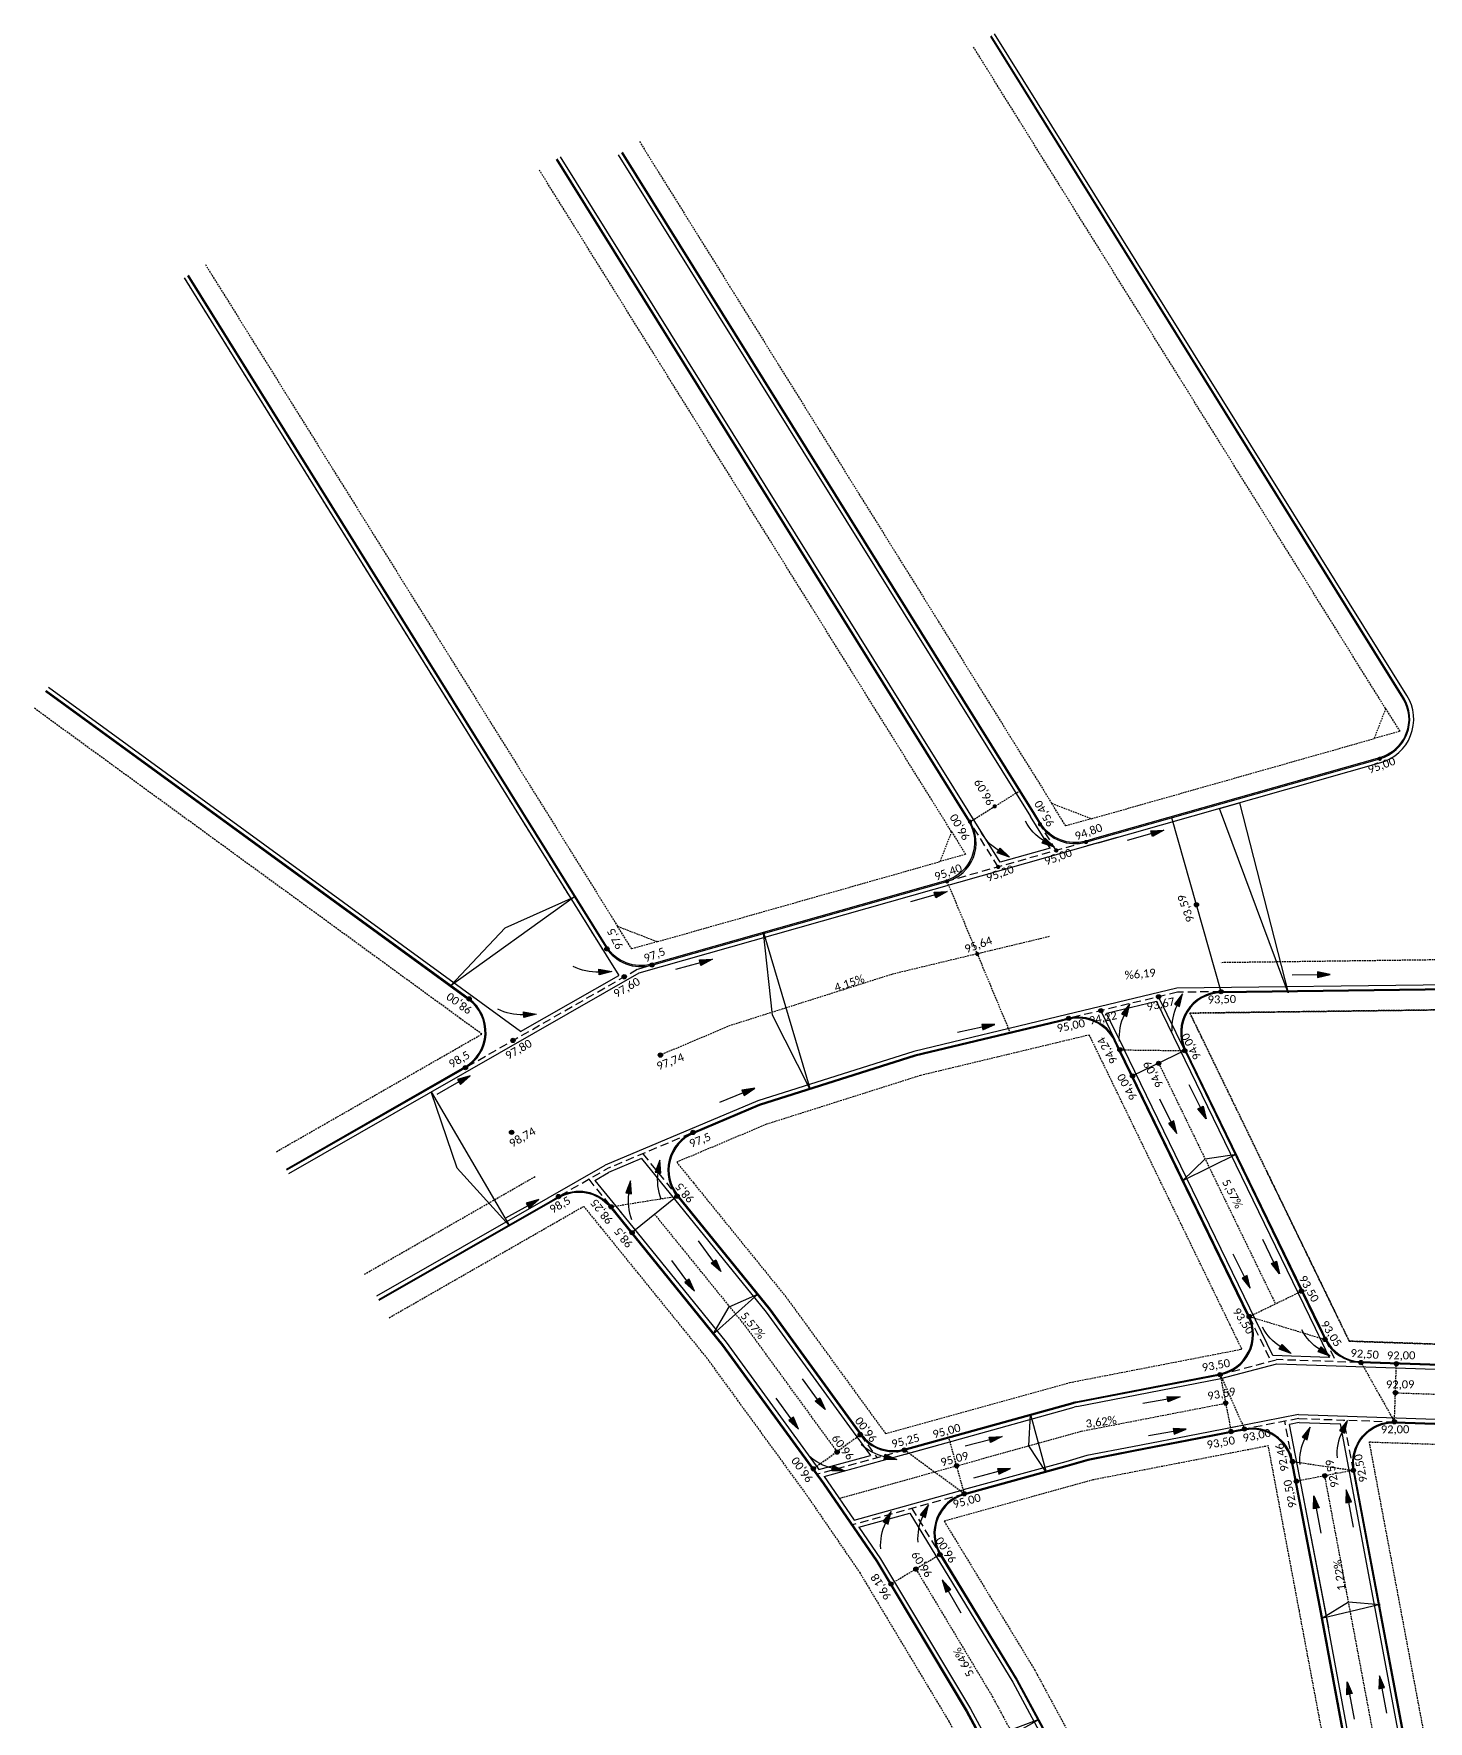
# Model space of a CAD drawing. Header units: metres. Extents: x 2615496 to 2632651, y 4927671 to 4929056.
# Drawn here: x 2623330.7 to 2623539.8, y 4928096.9 to 4928349.9 of the extents above; entities that cross this region are included whole.
import ezdxf

# ---------------------------------------------------------------- set-up
doc = ezdxf.new("R2010")
doc.units = ezdxf.units.M
doc.header["$MEASUREMENT"] = 0
doc.linetypes.add('HIDDEN', pattern=[0.375, 0.25, -0.125])
doc.linetypes.add('TRAZOS2', pattern=[0.375, 0.25, -0.125])
doc.layers.add('BocaCalle', color=50, linetype='HIDDEN', plot=False)
doc.layers.add('Eje Calle', color=182, linetype='HIDDEN', plot=False)
for name, color, linetype in [('CotaFCC', 6, 'Continuous'), ('Cuneta', 211, 'Continuous'), ('CunetaContinuacion', 211, 'Continuous'), ('Escurrimiento', 160, 'Continuous'), ('GáliboS', 2, 'Continuous'), ('Manzanas', 134, 'HIDDEN'), ('Pendiente', 10, 'HIDDEN'), ('Quiebre', 212, 'Continuous'), ('Vereda', 3, 'Continuous')]:
    doc.layers.add(name, color=color, linetype=linetype)
doc.styles.get("Standard").update_dxf_attribs({"font": 'CALIBRI.TTF'})

# ---------------------------------------------------------------- blocks, each defined once
blk = doc.blocks.new('Flecha Claudio')
at = {"layer": 'Escurrimiento'}
blk.add_hatch(color=256, dxfattribs=at).paths.add_polyline_path([(-1.99, 0.44), (-1.99, -0.46), (0, 0)])
for points in [[(0, 0), (-1.99, -0.46), (-1.99, 0.44), (0, 0)], [(-1.99, -0.01), (-5.99, -0.01)]]:
    blk.add_lwpolyline(points, dxfattribs=at)
blk = doc.blocks.new('Flecha curva')
at = {"layer": 'Escurrimiento'}
blk.add_hatch(color=256, dxfattribs=at).paths.add_polyline_path([(0, 0), (-1.74, -0.85), (-1.21, -1.52)])
blk.add_lwpolyline([(-1.74, -0.85), (-1.21, -1.52), (0, 0), (-1.74, -0.85)], dxfattribs=at)
blk.add_arc((3.16, -7.02), 7.45, 128.5129, 159.4004, dxfattribs=at)

msp = doc.modelspace()

# ---------------------------------------------------------------- hatches: boundary and pattern name
at = {"layer": 'CotaFCC'}
h = msp.add_hatch(color=256, dxfattribs=at)
edge = h.paths.add_edge_path()
edge.add_arc((2623532.56539, 4928241.18331), 0.3186, 0, 360)
h = msp.add_hatch(color=256, dxfattribs=at)
edge = h.paths.add_edge_path()
edge.add_arc((2623474.82141, 4928234.05751), 0.3186, 0, 360)
h = msp.add_hatch(color=256, dxfattribs=at)
edge = h.paths.add_edge_path()
edge.add_arc((2623471.12911, 4928231.75764), 0.3186, 0, 360)
h = msp.add_hatch(color=256, dxfattribs=at)
edge = h.paths.add_edge_path()
edge.add_arc((2623481.61848, 4928231.3684), 0.3186, 0, 360)
h = msp.add_hatch(color=256, dxfattribs=at)
edge = h.paths.add_edge_path()
edge.add_arc((2623488.5149, 4928228.7028), 0.3186, 0, 360)
h = msp.add_hatch(color=256, dxfattribs=at)
edge = h.paths.add_edge_path()
edge.add_arc((2623484.06409, 4928227.44178), 0.3186, 0, 360)
h = msp.add_hatch(color=256, dxfattribs=at)
edge = h.paths.add_edge_path()
edge.add_arc((2623475.35189, 4928224.97342), 0.3186, 0, 360)
h = msp.add_hatch(color=256, dxfattribs=at)
edge = h.paths.add_edge_path()
edge.add_arc((2623467.67749, 4928222.79909), 0.3186, 0, 360)
h = msp.add_hatch(color=256, dxfattribs=at)
edge = h.paths.add_edge_path()
edge.add_arc((2623505.08036, 4928219.30532), 0.3186, 0, 360)
h = msp.add_hatch(color=256, dxfattribs=at)
edge = h.paths.add_edge_path()
edge.add_arc((2623416.68546, 4928212.68548), 0.3186, 0, 360)
h = msp.add_hatch(color=256, dxfattribs=at)
edge = h.paths.add_edge_path()
edge.add_arc((2623472.20741, 4928211.93543), 0.3186, 0, 360)
h = msp.add_hatch(color=256, dxfattribs=at)
edge = h.paths.add_edge_path()
edge.add_arc((2623419.28193, 4928208.5034), 0.3186, 0, 360)
h = msp.add_hatch(color=256, dxfattribs=at)
edge = h.paths.add_edge_path()
edge.add_arc((2623423.42257, 4928210.26874), 0.3186, 0, 360)
h = msp.add_hatch(color=256, dxfattribs=at)
edge = h.paths.add_edge_path()
edge.add_arc((2623508.77597, 4928206.26151), 0.3186, 0, 360)
h = msp.add_hatch(color=256, dxfattribs=at)
edge = h.paths.add_edge_path()
edge.add_arc((2623396.0317, 4928205.17585), 0.3186, 0, 360)
h = msp.add_hatch(color=256, dxfattribs=at)
edge = h.paths.add_edge_path()
edge.add_arc((2623490.74073, 4928203.42188), 0.3186, 0, 360)
h = msp.add_hatch(color=256, dxfattribs=at)
edge = h.paths.add_edge_path()
edge.add_arc((2623499.40367, 4928205.4989), 0.3186, 0, 360)
h = msp.add_hatch(color=256, dxfattribs=at)
edge = h.paths.add_edge_path()
edge.add_arc((2623485.93393, 4928202.2694), 0.3186, 0, 360)
h = msp.add_hatch(color=256, dxfattribs=at)
edge = h.paths.add_edge_path()
edge.add_arc((2623402.60335, 4928198.95348), 0.3186, 0, 360)
h = msp.add_hatch(color=256, dxfattribs=at)
edge = h.paths.add_edge_path()
edge.add_arc((2623424.70138, 4928196.76471), 0.3186, 0, 360)
h = msp.add_hatch(color=256, dxfattribs=at)
edge = h.paths.add_edge_path()
edge.add_arc((2623493.59403, 4928197.54625), 0.3186, 0, 360)
h = msp.add_hatch(color=256, dxfattribs=at)
edge = h.paths.add_edge_path()
edge.add_arc((2623499.41122, 4928195.5253), 0.3186, 0, 360)
h = msp.add_hatch(color=256, dxfattribs=at)
edge = h.paths.add_edge_path()
edge.add_arc((2623503.32423, 4928197.42552), 0.3186, 0, 360)
h = msp.add_hatch(color=256, dxfattribs=at)
edge = h.paths.add_edge_path()
edge.add_arc((2623395.46712, 4928194.86737), 0.3186, 0, 360)
h = msp.add_hatch(color=256, dxfattribs=at)
edge = h.paths.add_edge_path()
edge.add_arc((2623495.4982, 4928193.62508), 0.3186, 0, 360)
h = msp.add_hatch(color=256, dxfattribs=at)
edge = h.paths.add_edge_path()
edge.add_arc((2623402.38965, 4928185.17605), 0.3186, 0, 360)
h = msp.add_hatch(color=256, dxfattribs=at)
edge = h.paths.add_edge_path()
edge.add_arc((2623429.59634, 4928185.16267), 0.3186, 0, 360)
h = msp.add_hatch(color=256, dxfattribs=at)
edge = h.paths.add_edge_path()
edge.add_arc((2623409.41701, 4928175.54476), 0.3186, 0, 360)
h = msp.add_hatch(color=256, dxfattribs=at)
edge = h.paths.add_edge_path()
edge.add_arc((2623427.20867, 4928175.61418), 0.3186, 0, 360)
h = msp.add_hatch(color=256, dxfattribs=at)
edge = h.paths.add_edge_path()
edge.add_arc((2623417.30352, 4928174.01499), 0.3186, 0, 360)
h = msp.add_hatch(color=256, dxfattribs=at)
edge = h.paths.add_edge_path()
edge.add_arc((2623420.45205, 4928170.13348), 0.3186, 0, 360)
h = msp.add_hatch(color=256, dxfattribs=at)
edge = h.paths.add_edge_path()
edge.add_arc((2623520.81097, 4928161.35971), 0.3186, 0, 360)
h = msp.add_hatch(color=256, dxfattribs=at)
edge = h.paths.add_edge_path()
edge.add_arc((2623512.98495, 4928157.55927), 0.3186, 0, 360)
h = msp.add_hatch(color=256, dxfattribs=at)
edge = h.paths.add_edge_path()
edge.add_arc((2623524.35802, 4928154.11186), 0.3186, 0, 360)
h = msp.add_hatch(color=256, dxfattribs=at)
edge = h.paths.add_edge_path()
edge.add_arc((2623529.745, 4928150.64878), 0.3186, 0, 360)
h = msp.add_hatch(color=256, dxfattribs=at)
edge = h.paths.add_edge_path()
edge.add_arc((2623535.05989, 4928150.46903), 0.3186, 0, 360)
h = msp.add_hatch(color=256, dxfattribs=at)
edge = h.paths.add_edge_path()
edge.add_arc((2623508.62438, 4928148.83533), 0.3186, 0, 360)
h = msp.add_hatch(color=256, dxfattribs=at)
edge = h.paths.add_edge_path()
edge.add_arc((2623534.91204, 4928146.12121), 0.3186, 0, 360)
h = msp.add_hatch(color=256, dxfattribs=at)
edge = h.paths.add_edge_path()
edge.add_arc((2623509.45279, 4928144.56641), 0.3186, 0, 360)
h = msp.add_hatch(color=256, dxfattribs=at)
edge = h.paths.add_edge_path()
edge.add_arc((2623454.65885, 4928139.85763), 0.3186, 0, 360)
h = msp.add_hatch(color=256, dxfattribs=at)
edge = h.paths.add_edge_path()
edge.add_arc((2623454.68308, 4928139.82775), 0.3186, 0, 360)
h = msp.add_hatch(color=256, dxfattribs=at)
edge = h.paths.add_edge_path()
edge.add_arc((2623510.27676, 4928140.30082), 0.3186, 0, 360)
h = msp.add_hatch(color=256, dxfattribs=at)
edge = h.paths.add_edge_path()
edge.add_arc((2623512.2808, 4928140.68446), 0.3186, 0, 360)
h = msp.add_hatch(color=256, dxfattribs=at)
edge = h.paths.add_edge_path()
edge.add_arc((2623534.76423, 4928141.77436), 0.3186, 0, 360)
h = msp.add_hatch(color=256, dxfattribs=at)
edge = h.paths.add_edge_path()
edge.add_arc((2623461.29885, 4928137.52318), 0.3186, 0, 360)
h = msp.add_hatch(color=256, dxfattribs=at)
edge = h.paths.add_edge_path()
edge.add_arc((2623447.62706, 4928134.73475), 0.3186, 0, 360)
h = msp.add_hatch(color=256, dxfattribs=at)
edge = h.paths.add_edge_path()
edge.add_arc((2623451.19508, 4928137.22463), 0.3186, 0, 360)
h = msp.add_hatch(color=256, dxfattribs=at)
edge = h.paths.add_edge_path()
edge.add_arc((2623469.11947, 4928135.17213), 0.3186, 0, 360)
h = msp.add_hatch(color=256, dxfattribs=at)
edge = h.paths.add_edge_path()
edge.add_arc((2623519.49477, 4928135.81252), 0.3186, 0, 360)
h = msp.add_hatch(color=256, dxfattribs=at)
edge = h.paths.add_edge_path()
edge.add_arc((2623520.06533, 4928132.85038), 0.3186, 0, 360)
h = msp.add_hatch(color=256, dxfattribs=at)
edge = h.paths.add_edge_path()
edge.add_arc((2623524.32656, 4928133.68546), 0.3186, 0, 360)
h = msp.add_hatch(color=256, dxfattribs=at)
edge = h.paths.add_edge_path()
edge.add_arc((2623528.60179, 4928134.48854), 0.3186, 0, 360)
h = msp.add_hatch(color=256, dxfattribs=at)
edge = h.paths.add_edge_path()
edge.add_arc((2623470.25567, 4928130.98059), 0.3186, 0, 360)
h = msp.add_hatch(color=256, dxfattribs=at)
edge = h.paths.add_edge_path()
edge.add_arc((2623463.00988, 4928119.6893), 0.3186, 0, 360)
h = msp.add_hatch(color=256, dxfattribs=at)
edge = h.paths.add_edge_path()
edge.add_arc((2623466.61233, 4928121.84806), 0.3186, 0, 360)
h = msp.add_hatch(color=256, dxfattribs=at)
edge = h.paths.add_edge_path()
edge.add_arc((2623459.27855, 4928117.45331), 0.3186, 0, 360)

# ---------------------------------------------------------------- linework, layer by layer
at = {"layer": 'BocaCalle'}
for p, q in [((2623471.13476, 4928231.7441), (2623478.51936, 4928236.34385)), ((2623467.67749, 4928222.79909), (2623477.19426, 4928199.97594, 95.5)), ((2623493.59403, 4928197.54625), (2623503.32423, 4928197.42552)), ((2623417.13266, 4928173.98752), (2623427.21367, 4928175.60802)), ((2623513.01232, 4928157.55927), (2623520.83835, 4928161.35971)), ((2623513.01232, 4928157.55927), (2623524.35802, 4928154.11186)), ((2623529.6863, 4928150.80184), (2623534.7642, 4928141.77338)), ((2623534.7642, 4928141.77338), (2623535.05989, 4928150.46903)), ((2623508.62438, 4928148.83533), (2623510.28274, 4928140.28959)), ((2623508.65173, 4928148.83538), (2623512.2858, 4928140.67829)), ((2623454.68807, 4928139.82158), (2623447.65628, 4928134.6987)), ((2623470.28304, 4928130.98059), (2623467.95592, 4928139.36363)), ((2623470.26067, 4928130.97443), (2623461.30385, 4928137.51702)), ((2623519.49477, 4928135.81252), (2623528.60168, 4928134.48912)), ((2623528.60168, 4928134.48912), (2623520.06533, 4928132.85038)), ((2623466.61733, 4928121.8419), (2623459.28355, 4928117.44715))]:
    msp.add_line(p, q, dxfattribs=at)
at = {"layer": 'CotaFCC'}
for centre in [(2623505.08036, 4928219.30532), (2623416.68546, 4928212.68548, 98), (2623419.28193, 4928208.5034), (2623419.28199, 4928208.50344), (2623423.42257, 4928210.26874), (2623508.77597, 4928206.26151), (2623396.0317, 4928205.17585), (2623490.74073, 4928203.42188), (2623499.40367, 4928205.4989), (2623485.93393, 4928202.2694), (2623402.60335, 4928198.95348), (2623402.60341, 4928198.95351), (2623424.70138, 4928196.76471), (2623493.59403, 4928197.54625), (2623499.41122, 4928195.5253), (2623503.32423, 4928197.42552), (2623395.46712, 4928194.86737), (2623495.4982, 4928193.62508), (2623402.38965, 4928185.17605), (2623429.59634, 4928185.16267), (2623409.41701, 4928175.54476), (2623427.20867, 4928175.61418), (2623417.30352, 4928174.01499), (2623420.45205, 4928170.13348), (2623520.81097, 4928161.35971), (2623512.98495, 4928157.55927), (2623524.35802, 4928154.11186), (2623529.745, 4928150.64878), (2623535.05989, 4928150.46903), (2623508.62438, 4928148.83533), (2623534.91204, 4928146.12121), (2623509.45279, 4928144.56641), (2623454.65885, 4928139.85763), (2623454.68308, 4928139.82775), (2623510.27676, 4928140.30082), (2623512.2808, 4928140.68446), (2623534.76423, 4928141.77436), (2623461.29885, 4928137.52318), (2623447.62706, 4928134.73475), (2623451.19508, 4928137.22463), (2623469.11947, 4928135.17213), (2623519.49477, 4928135.81252), (2623520.06533, 4928132.85038), (2623524.32656, 4928133.68546), (2623528.60179, 4928134.48854), (2623470.25567, 4928130.98059), (2623463.00988, 4928119.6893), (2623466.61233, 4928121.84806), (2623459.27855, 4928117.45331)]:
    msp.add_circle(centre, 0.3186, dxfattribs=at)
at = {"layer": 'Cuneta'}
for p, q in [((2623536.62361, 4928250.68231), (2623474.81872, 4928349.90613)), ((2623475.62274, 4928225.67377), (2623409.72755, 4928331.46431)), ((2623418.38255, 4928331.75482), (2623480.18744, 4928232.531)), ((2623353.29138, 4928313.313), (2623418.44382, 4928208.71491)), ((2623403.7467, 4928200.29954), (2623332.94673, 4928251.86065)), ((2623490.35603, 4928228.60082), (2623532.72912, 4928240.60608)), ((2623483.13326, 4928227.80168), (2623480.18744, 4928232.531)), ((2623421.53556, 4928209.10241), (2623493.25198, 4928229.42131)), ((2623483.13326, 4928227.80168), (2623475.62274, 4928225.67377)), ((2623490.35603, 4928228.60082), (2623488.67863, 4928228.12557)), ((2623368.99423, 4928179.01795), (2623421.53556, 4928209.10241)), ((2623403.7467, 4928200.29954), (2623418.44382, 4928208.71491)), ((2623421.30027, 4928209.65908), (2623423.42257, 4928210.26874)), ((2623502.15225, 4928206.77491), (2623484.24905, 4928202.48244)), ((2623543.16579, 4928207.31147), (2623502.15225, 4928206.77491)), ((2623493.59403, 4928197.54625), (2623490.74073, 4928203.42188)), ((2623499.0746, 4928204.803), (2623491.60655, 4928203.01246)), ((2623499.0746, 4928204.803), (2623522.86073, 4928155.8216)), ((2623503.32423, 4928197.42552), (2623499.40367, 4928205.4989)), ((2623484.24905, 4928202.48244), (2623462.71029, 4928197.31831)), ((2623494.26507, 4928197.53792), (2623491.60655, 4928203.01246)), ((2623462.71029, 4928197.31831), (2623439.29382, 4928189.89908)), ((2623516.52019, 4928151.70925), (2623494.13375, 4928197.80835)), ((2623439.29382, 4928189.89908), (2623416.40542, 4928180.23762)), ((2623429.36801, 4928185.70928), (2623429.3607, 4928185.70619)), ((2623421.8724, 4928181.24277), (2623416.93882, 4928179.16025)), ((2623421.8724, 4928181.24277), (2623440.55955, 4928158.19579)), ((2623407.86126, 4928175.34535), (2623416.40542, 4928180.23762)), ((2623414.86546, 4928177.97307), (2623416.93882, 4928179.16025)), ((2623414.86546, 4928177.97307), (2623418.89309, 4928173.0078)), ((2623382.17155, 4928160.63578), (2623407.86126, 4928175.34535)), ((2623418.62806, 4928173.33453), (2623434.56248, 4928153.69055)), ((2623426.74262, 4928175.23629), (2623426.74762, 4928175.23013)), ((2623440.55955, 4928158.19579), (2623453.07188, 4928141.02105)), ((2623513.55205, 4928157.82137), (2623513.51012, 4928157.90771)), ((2623522.86073, 4928155.8216), (2623524.99775, 4928151.42097)), ((2623434.56248, 4928153.69055), (2623448.4752, 4928134.59359)), ((2623508.73966, 4928148.24125), (2623517.11772, 4928150.47879)), ((2623524.99775, 4928151.42097), (2623516.52019, 4928151.70925)), ((2623517.11772, 4928150.47879), (2623560.83696, 4928148.99215)), ((2623487.14357, 4928144.05036), (2623508.73966, 4928148.24125)), ((2623461.46434, 4928136.93888), (2623486.73942, 4928143.95521)), ((2623520.39446, 4928142.86303), (2623510.16844, 4928140.8786)), ((2623520.39446, 4928142.86303), (2623560.22745, 4928141.50854)), ((2623453.07188, 4928141.02105), (2623456.19354, 4928136.73619)), ((2623511.21334, 4928141.08137), (2623505.32322, 4928139.93835)), ((2623520.48957, 4928141.65911), (2623519.02648, 4928141.37518)), ((2623524.94291, 4928110.88717), (2623519.02648, 4928141.37518)), ((2623520.48957, 4928141.65911), (2623526.68389, 4928141.44847)), ((2623536.6542, 4928088.37171), (2623526.68389, 4928141.44847)), ((2623495.50593, 4928138.03323), (2623488.64107, 4928136.70105)), ((2623505.32322, 4928139.93835), (2623495.50593, 4928138.03323)), ((2623485.48129, 4928135.78932), (2623470.10075, 4928131.55272)), ((2623488.64107, 4928136.70105), (2623485.48129, 4928135.78932)), ((2623524.27135, 4928114.11647), (2623520.27501, 4928134.94138)), ((2623470.10075, 4928131.55272), (2623470.06555, 4928131.54295)), ((2623462.11064, 4928128.09366), (2623477.55524, 4928102.7131)), ((2623529.27019, 4928087.00999), (2623524.27135, 4928114.11647)), ((2623477.55524, 4928102.7131), (2623488.22752, 4928082.96994))]:
    msp.add_line(p, q, dxfattribs=at)
for points in [[(2623449.23902, 4928133.54515), (2623449.69716, 4928132.9163), (2623453.74545, 4928127.01688)], [(2623454.4633, 4928125.97077), (2623457.71382, 4928121.2339), (2623471.20183, 4928098.72568), (2623483.14923, 4928076.59238), (2623501.17823, 4928036.42215), (2623509.59276, 4928013.90276), (2623518.23766, 4927985.91233), (2623522.27358, 4927969.46343), (2623524.65201, 4927959.76984), (2623514.8905, 4927961.852), (2623478.30603, 4927969.65556)]]:
    msp.add_lwpolyline(points, dxfattribs=at)
for centre, radius, start, end in [((2623530.90035, 4928247.10364), 6.75, 285.8186376, 31.9181003), ((2623488.14371, 4928138.89651), 5.25, 100.9821792, 105.5145778)]:
    msp.add_arc(centre, radius, start, end, dxfattribs=at)
at = {"layer": 'CunetaContinuacion'}
for p, q in [((2623449.23902, 4928133.54515), (2623468.11641, 4928138.78549)), ((2623448.4752, 4928134.59359), (2623456.19354, 4928136.73619)), ((2623453.74545, 4928127.01688), (2623470.12141, 4928131.56282)), ((2623469.94952, 4928130.89241), (2623470.29922, 4928130.98949)), ((2623454.4633, 4928125.97077), (2623462.11064, 4928128.09366))]:
    msp.add_line(p, q, dxfattribs=at)
at = {"layer": 'Eje Calle'}
for p, q in [((2623482.99621, 4928214.52215), (2623459.49502, 4928208.8875)), ((2623459.49502, 4928208.8875), (2623435.13937, 4928201.17071)), ((2623435.13937, 4928201.17071), (2623424.70138, 4928196.76471)), ((2623499.41122, 4928195.5253), (2623516.92534, 4928159.45949)), ((2623380.30819, 4928163.89006), (2623405.9979, 4928178.59964)), ((2623451.50467, 4928130.28229), (2623469.11947, 4928135.17213)), ((2623531.91724, 4928093.27661), (2623524.32965, 4928133.66901))]:
    msp.add_line(p, q, dxfattribs=at)
for points in [[(2623553.58106, 4928210.51583), (2623543.24038, 4928211.06276), (2623508.71906, 4928210.61114)], [(2623423.83036, 4928172.87383), (2623437.53612, 4928155.97734), (2623451.17218, 4928137.26014)], [(2623534.91205, 4928146.12154), (2623560.53221, 4928145.25035), (2623583.62377, 4928142.26566), (2623606.33541, 4928137.11274), (2623631.74332, 4928128.79808), (2623685.7896, 4928109.86432)], [(2623469.11947, 4928135.17213), (2623487.79968, 4928140.35773), (2623509.48042, 4928144.56504)], [(2623463.01488, 4928119.68314), (2623474.46177, 4928100.58104), (2623484.92901, 4928081.18983)]]:
    msp.add_lwpolyline(points, dxfattribs=at)
at = {"layer": 'Escurrimiento', "linetype": 'TRAZOS2', "ltscale": 5}
for p, q in [((2623475.35207, 4928224.97347), (2623471.13476, 4928231.7441)), ((2623484.06427, 4928227.44184), (2623481.61848, 4928231.3684)), ((2623488.51465, 4928228.70273), (2623467.67766, 4928222.79913)), ((2623395.74361, 4928195.02568), (2623421.30027, 4928209.65908)), ((2623502.22704, 4928206.17584), (2623485.93393, 4928202.2694)), ((2623508.77597, 4928206.26151), (2623502.22704, 4928206.17584)), ((2623429.30587, 4928185.03179), (2623416.67212, 4928179.69894)), ((2623422.05447, 4928181.97089), (2623427.20867, 4928175.61418)), ((2623409.69349, 4928175.70307), (2623416.67212, 4928179.69894)), ((2623413.95494, 4928178.14312), (2623418.42712, 4928172.62982)), ((2623512.98495, 4928157.55927), (2623516.2361, 4928150.86436)), ((2623524.35684, 4928154.12458), (2623525.97747, 4928150.78731)), ((2623508.58485, 4928148.82093), (2623517.08038, 4928151.08985)), ((2623529.34115, 4928150.67293), (2623517.08038, 4928151.08985)), ((2623520.44202, 4928142.26107), (2623512.28585, 4928140.6783)), ((2623519.49474, 4928135.81264), (2623518.32317, 4928141.84989)), ((2623520.44202, 4928142.26107), (2623534.76423, 4928141.77436)), ((2623528.60179, 4928134.48854), (2623527.18479, 4928142.03193)), ((2623454.68807, 4928139.82158), (2623457.19291, 4928136.38338)), ((2623461.29885, 4928137.52318), (2623448.23964, 4928133.89797)), ((2623470.28922, 4928130.95945), (2623453.50885, 4928126.30124)), ((2623462.40154, 4928128.76984), (2623466.61733, 4928121.8419)), ((2623528.78895, 4928086.31112), (2623523.6813, 4928114.00765))]:
    msp.add_line(p, q, dxfattribs=at)
at = {"layer": 'GáliboS'}
for points in [[(2623511.54258, 4928234.60345), (2623518.8332, 4928206.10659), (2623508.51406, 4928233.7454), (2623511.54258, 4928234.60345)], [(2623411.80802, 4928220.50311), (2623393.17281, 4928207.07232), (2623401.40625, 4928215.82368), (2623411.80802, 4928220.50311)], [(2623440.17404, 4928215.16263), (2623447.17705, 4928191.61004), (2623441.53264, 4928202.74918), (2623440.17404, 4928215.16263)], [(2623390.31024, 4928191.22321), (2623402.09162, 4928171.17749), (2623394.25206, 4928179.80254), (2623390.31024, 4928191.22321)], [(2623511.06374, 4928181.90829), (2623503.00929, 4928177.89259), (2623506.38535, 4928181.2065), (2623511.06374, 4928181.90829)], [(2623439.32034, 4928160.90428), (2623432.61309, 4928154.90321), (2623434.99362, 4928158.99135), (2623439.32034, 4928160.90428)], [(2623480.18133, 4928142.88669), (2623482.56446, 4928134.20794), (2623479.96561, 4928138.16088), (2623480.18133, 4928142.88669)], [(2623532.59991, 4928114.3769), (2623523.84664, 4928112.28402), (2623527.88391, 4928114.74984), (2623532.59991, 4928114.3769)], [(2623473.60888, 4928092.68755), (2623481.42318, 4928097.1526), (2623472.88485, 4928093.95469), (2623473.60888, 4928092.68755)]]:
    msp.add_lwpolyline(points, dxfattribs=at)
at = {"layer": 'Manzanas'}
for p, q in [((2623533.44059, 4928248.69966), (2623471.6357, 4928347.92348)), ((2623421.56557, 4928333.73747), (2623483.37046, 4928234.51365)), ((2623468.34942, 4928230.25784), (2623406.54453, 4928329.48166)), ((2623356.4744, 4928315.29565), (2623418.27929, 4928216.07183)), ((2623353.29138, 4928313.313), (2623416.01803, 4928212.60936)), ((2623394.68826, 4928202.25743), (2623330.73912, 4928248.82932)), ((2623533.44059, 4928248.69966), (2623531.7069, 4928244.21407)), ((2623533.44059, 4928248.69966), (2623535.55542, 4928245.30444)), ((2623489.3338, 4928232.2088), (2623531.7069, 4928244.21407)), ((2623535.55542, 4928245.30444), (2623531.7069, 4928244.21407)), ((2623483.37046, 4928234.51365), (2623489.3338, 4928232.2088)), ((2623485.48529, 4928231.11843), (2623483.37046, 4928234.51365)), ((2623489.3338, 4928232.2088), (2623485.48529, 4928231.11843)), ((2623468.34942, 4928230.25784), (2623466.61573, 4928225.77225)), ((2623468.34942, 4928230.25784), (2623470.46425, 4928226.86263)), ((2623470.46425, 4928226.86263), (2623466.61573, 4928225.77225)), ((2623424.24263, 4928213.76699), (2623466.61573, 4928225.77225)), ((2623418.27929, 4928216.07183), (2623424.24263, 4928213.76699)), ((2623420.39412, 4928212.67661), (2623418.27929, 4928216.07183)), ((2623424.24263, 4928213.76699), (2623420.39412, 4928212.67661)), ((2623397.92168, 4928199.90264), (2623394.68826, 4928202.25743)), ((2623394.45044, 4928197.91506), (2623397.92168, 4928199.90264)), ((2623367.13087, 4928182.27224), (2623394.45044, 4928197.91506))]:
    msp.add_line(p, q, dxfattribs=at)
for points in [[(2623584.93714, 4928149.65829), (2623561.14172, 4928152.73396), (2623527.98135, 4928153.86155), (2623515.62998, 4928179.296), (2623505.842, 4928199.45183), (2623504.09467, 4928203.05), (2623543.09121, 4928203.56017), (2623570.0349, 4928202.13509), (2623593.81193, 4928198.86318), (2623617.34722, 4928193.70138), (2623640.86664, 4928186.52828), (2623694.75515, 4928167.64979), (2623698.53021, 4928166.32729), (2623698.02271, 4928162.35962), (2623692.55183, 4928119.58772), (2623692.04433, 4928115.62004), (2623688.26928, 4928116.94254), (2623634.14973, 4928135.90197), (2623608.33579, 4928144.3495)], [(2623640.86664, 4928186.52828), (2623617.34722, 4928193.70138), (2623593.81193, 4928198.86318), (2623570.0349, 4928202.13509), (2623543.09121, 4928203.56017), (2623508.09433, 4928203.10233), (2623504.09467, 4928203.05), (2623505.842, 4928199.45183), (2623526.23402, 4928157.45972), (2623527.98135, 4928153.86155), (2623561.14172, 4928152.73396), (2623584.93714, 4928149.65829), (2623608.33579, 4928144.3495), (2623634.14973, 4928135.90197), (2623688.26928, 4928116.94254), (2623692.04433, 4928115.62004), (2623698.02271, 4928162.35962), (2623698.53021, 4928166.32729), (2623694.75515, 4928167.64979)]]:
    msp.add_lwpolyline(points, close=True, dxfattribs=at)
for points in [[(2623458.45817, 4928139.99618), (2623486.07954, 4928147.66384), (2623511.88416, 4928152.67142), (2623510.13683, 4928156.26959), (2623490.76046, 4928196.17023), (2623489.01314, 4928199.7684), (2623485.12338, 4928198.83579), (2623463.71506, 4928193.70293), (2623440.59209, 4928186.37669), (2623430.82633, 4928182.25446), (2623427.14118, 4928180.69891), (2623429.66043, 4928177.59192), (2623443.53341, 4928160.48228), (2623456.10283, 4928143.22919), (2623458.45817, 4928139.99618)], [(2623384.03491, 4928157.38149), (2623409.72462, 4928172.09106), (2623413.19586, 4928174.07865), (2623415.71572, 4928170.97216), (2623431.58883, 4928151.40375), (2623446.63507, 4928130.75091), (2623454.5565, 4928119.2073), (2623467.94189, 4928096.87031), (2623479.78416, 4928074.93178), (2623497.70765, 4928034.99664), (2623506.04187, 4928012.69215), (2623514.62203, 4927984.91135), (2623518.63161, 4927968.56983), (2623519.58478, 4927964.68506), (2623515.67279, 4927965.5195), (2623479.32283, 4927973.27303)], [(2623467.24596, 4928126.86843), (2623480.80855, 4928104.58063), (2623490.66181, 4928086.35261), (2623492.56392, 4928082.8338), (2623525.11992, 4928088.83761), (2623520.50444, 4928113.40801), (2623515.85447, 4928138.16206), (2623489.51983, 4928133.05162), (2623467.24596, 4928126.86843)], [(2623531.00638, 4928138.75002), (2623559.9227, 4928137.76674), (2623582.3104, 4928134.87303), (2623604.33503, 4928129.87598), (2623629.33691, 4928121.69419), (2623684.25452, 4928102.45518), (2623688.02957, 4928101.13269), (2623686.4024, 4928097.47861), (2623667.62152, 4928055.30301), (2623663.84639, 4928056.62526), (2623599.32407, 4928079.2243), (2623539.62962, 4928092.84434), (2623531.00638, 4928138.75002)]]:
    msp.add_lwpolyline(points, dxfattribs=at)
at = {"layer": 'Quiebre'}
for p, q in [((2623508.77597, 4928206.26151), (2623501.38475, 4928232.34912)), ((2623503.32423, 4928197.42552), (2623495.4982, 4928193.62508)), ((2623427.20867, 4928175.61418), (2623420.45205, 4928170.13348))]:
    msp.add_line(p, q, dxfattribs=at)
at = {"layer": 'Vereda'}
for points in [[(2623474.18212, 4928349.5096), (2623535.98701, 4928250.28578), (2623535.99317, 4928250.27588, -0.499123595), (2623532.53591, 4928241.33086), (2623532.52468, 4928241.32768), (2623490.15158, 4928229.32241), (2623488.47419, 4928228.84717, -0.334112815), (2623481.7458, 4928231.44771), (2623480.82405, 4928232.92753), (2623419.01916, 4928332.15135)], [(2623353.80067, 4928313.63023), (2623416.52731, 4928212.92659, 0.334112815), (2623423.42391, 4928210.26104), (2623467.4744, 4928222.74155), (2623467.67749, 4928222.79909, 0.499123601), (2623471.13476, 4928231.7441), (2623471.02316, 4928231.92327), (2623409.21827, 4928331.14709)], [(2623409.09095, 4928331.06778), (2623470.89583, 4928231.84396), (2623470.902, 4928231.83406, -0.499123601), (2623467.44473, 4928222.88905), (2623467.43351, 4928222.88586), (2623423.38302, 4928210.40535, -0.334112815), (2623416.65463, 4928213.00589), (2623353.92799, 4928313.70953)], [(2623418.89184, 4928332.07204), (2623480.69673, 4928232.84822), (2623481.61848, 4928231.3684, 0.334112815), (2623488.51508, 4928228.70285), (2623490.19247, 4928229.17809), (2623532.56557, 4928241.18336)], [(2623368.62156, 4928179.66881), (2623395.39254, 4928194.99751, 0.543760175), (2623395.94345, 4928205.05456), (2623332.50521, 4928251.25438)], [(2623368.69609, 4928179.53864), (2623395.46712, 4928194.86737, 0.543757131), (2623396.03179, 4928205.17579), (2623332.59352, 4928251.37563)], [(2623532.57679, 4928241.18654, 0.499123595), (2623536.12049, 4928250.35518)], [(2623461.26373, 4928137.66156), (2623486.53881, 4928144.67788, -0.019778898), (2623487.00069, 4928144.78663), (2623508.62316, 4928148.98263, 0.492710195), (2623512.87739, 4928157.49374), (2623512.83546, 4928157.58009), (2623493.45909, 4928197.48072), (2623492.76507, 4928198.90988, 0.35206141), (2623485.9689, 4928202.12353), (2623484.42392, 4928201.75311), (2623462.91124, 4928196.59523), (2623439.55347, 4928189.1946), (2623429.65967, 4928185.01831), (2623429.65236, 4928185.01523, 0.49940439), (2623427.32518, 4928175.70865), (2623427.33018, 4928175.70249), (2623441.15432, 4928158.65309), (2623453.67807, 4928141.46268), (2623454.80931, 4928139.90991, 0.312614833), (2623461.26373, 4928137.66156)], [(2623382.46969, 4928160.11509), (2623408.15939, 4928174.82467), (2623409.41701, 4928175.54476, -0.367667169), (2623417.24915, 4928174.08202), (2623418.16208, 4928172.95655), (2623434.08669, 4928153.32466), (2623449.20723, 4928132.56984), (2623457.20865, 4928120.90965), (2623470.68024, 4928098.42882), (2623482.61082, 4928076.32669), (2623500.62294, 4928036.19407), (2623509.02461, 4928013.70906), (2623517.65916, 4927985.75218), (2623521.69087, 4927969.32045), (2623522.32098, 4927966.75234, -0.553321018), (2623517.60177, 4927961.88718), (2623515.01567, 4927962.4388), (2623478.46872, 4927970.23435)], [(2623382.54422, 4928159.98492), (2623408.23393, 4928174.69449), (2623409.49154, 4928175.41459, -0.367667169), (2623417.13266, 4928173.98752), (2623418.04559, 4928172.86205), (2623433.96775, 4928153.23319), (2623449.08474, 4928132.48322), (2623457.08236, 4928120.82858), (2623470.54984, 4928098.3546), (2623482.47621, 4928076.26026), (2623500.48411, 4928036.13705), (2623508.88258, 4928013.66064), (2623517.51453, 4927985.71214), (2623521.54519, 4927969.28471), (2623522.11829, 4927966.94895, -0.553321018), (2623517.39908, 4927962.08378), (2623515.04696, 4927962.5855), (2623478.50939, 4927970.37905)], [(2623527.67361, 4928092.35914), (2623523.6817, 4928114.00552), (2623519.68588, 4928134.82769), (2623519.49477, 4928135.81252, 0.414213562), (2623512.2858, 4928140.67829), (2623511.32764, 4928140.49236), (2623505.43752, 4928139.34933), (2623495.62023, 4928137.44422), (2623488.78167, 4928136.11714), (2623485.64414, 4928135.21183), (2623470.26067, 4928130.97443), (2623470.22604, 4928130.96481, 0.497529488), (2623466.61733, 4928121.8419), (2623478.07577, 4928103.01191), (2623488.75534, 4928083.25525, 0.325185541), (2623495.28085, 4928080.13173), (2623504.31757, 4928081.79824), (2623514.15175, 4928083.6118), (2623521.75752, 4928085.01442), (2623522.74094, 4928085.19578, 0.414213563), (2623527.67361, 4928092.35914)], [(2623466.74547, 4928121.91988), (2623478.2059, 4928103.08661), (2623488.8873, 4928083.32658, 0.325185541), (2623495.25364, 4928080.27924), (2623504.29037, 4928081.94575), (2623514.12454, 4928083.75932), (2623521.73032, 4928085.16193), (2623522.71373, 4928085.34329, 0.414213563), (2623527.5261, 4928092.33194), (2623523.53428, 4928113.97778), (2623519.5386, 4928134.79927), (2623519.34751, 4928135.78394, 0.414213562), (2623512.31437, 4928140.53104), (2623511.35621, 4928140.3451), (2623505.4661, 4928139.20208), (2623495.6488, 4928137.29696), (2623488.81682, 4928135.97116), (2623485.68485, 4928135.06745), (2623470.30065, 4928130.82985), (2623470.26616, 4928130.82028, 0.497529488), (2623466.74547, 4928121.91988)], [(2623685.948, 4928105.04068, -0.438432737), (2623689.44538, 4928096.93735), (2623689.14296, 4928096.25823), (2623671.48624, 4928056.6071, -0.390383316), (2623664.02174, 4928053.38515), (2623662.8547, 4928053.7939), (2623598.49192, 4928076.33706), (2623540.88019, 4928089.4819, -0.298628062), (2623536.31801, 4928094.22387), (2623528.7491, 4928134.51681, -0.48012016), (2623534.84987, 4928141.62106), (2623560.1665, 4928140.76018), (2623582.83575, 4928137.83008), (2623605.13518, 4928132.77068), (2623630.29948, 4928124.53575), (2623685.24639, 4928105.28647), (2623685.948, 4928105.04068)]]:
    msp.add_lwpolyline(points, format="xyb", dxfattribs=at)
msp.add_lwpolyline([(2623536.11433, 4928250.36509), (2623474.30944, 4928349.58891)], dxfattribs=at)
for points in [[(2623618.14537, 4928196.7512), (2623594.36492, 4928201.96676), (2623570.33333, 4928205.27371), (2623543.15386, 4928206.71126), (2623508.77597, 4928206.26151, 0.549484235), (2623503.32423, 4928197.42552), (2623523.40046, 4928156.0837), (2623524.35802, 4928154.11186, 0.27803196), (2623529.6812, 4928150.65193), (2623560.88572, 4928149.59084), (2623584.38553, 4928146.55339), (2623607.49563, 4928141.31006), (2623633.13904, 4928132.91833), (2623687.22781, 4928113.96969), (2623687.50542, 4928113.87243, 0.477069837), (2623695.63905, 4928118.8963), (2623701.14725, 4928161.95996), (2623701.34662, 4928163.51868, 0.354032121), (2623697.27966, 4928170.1031), (2623695.79662, 4928170.62264), (2623641.84724, 4928189.52245)], [(2623618.10737, 4928196.60597), (2623594.33858, 4928201.81897), (2623570.31912, 4928205.12425), (2623543.15087, 4928206.56121), (2623508.77793, 4928206.11152, 0.549484235), (2623503.45916, 4928197.49105), (2623523.53539, 4928156.14923), (2623524.49295, 4928154.17738, 0.27803196), (2623529.6863, 4928150.80184), (2623560.89791, 4928149.74051), (2623584.41179, 4928146.70124), (2623607.53563, 4928141.45479), (2623633.18717, 4928133.06041), (2623687.27741, 4928114.11125), (2623687.55501, 4928114.014, 0.477069837), (2623695.49026, 4928118.91533), (2623700.99846, 4928161.979), (2623701.19784, 4928163.53771, 0.354032121), (2623697.23006, 4928169.96153), (2623695.74703, 4928170.48108), (2623641.80055, 4928189.37987)], [(2623461.30385, 4928137.51702), (2623486.57893, 4928144.53335, -0.019778898), (2623487.02927, 4928144.63937), (2623508.65173, 4928148.83538, 0.492710195), (2623513.01232, 4928157.55927), (2623512.97039, 4928157.64561), (2623493.59403, 4928197.54625), (2623492.9, 4928198.97541, 0.35206141), (2623485.93393, 4928202.2694), (2623484.38895, 4928201.89898), (2623462.87105, 4928196.73985), (2623439.50154, 4928189.3355), (2623429.60134, 4928185.15651), (2623429.59403, 4928185.15342, 0.49940439), (2623427.20867, 4928175.61418), (2623427.21367, 4928175.60802), (2623441.03537, 4928158.56163), (2623453.55683, 4928141.37436), (2623454.68807, 4928139.82158, 0.312614833)], [(2623685.99759, 4928105.18225, -0.438432737), (2623689.58241, 4928096.87633), (2623689.27999, 4928096.19721), (2623671.62326, 4928056.54608, -0.390383316), (2623663.97216, 4928053.24358), (2623662.80512, 4928053.65234), (2623598.45031, 4928076.1927), (2623540.84683, 4928089.33566, -0.298628062), (2623536.17059, 4928094.19617), (2623528.60168, 4928134.48912, -0.48012016), (2623534.85497, 4928141.77097), (2623560.17869, 4928140.90985), (2623582.86202, 4928137.97793), (2623605.17519, 4928132.91542), (2623630.3476, 4928124.67782), (2623685.29598, 4928105.42803)]]:
    msp.add_lwpolyline(points, format="xyb", close=True, dxfattribs=at)

# ---------------------------------------------------------------- block references
at = {"layer": 'Escurrimiento', "xscale": -1}
for p, rotation in [((2623483.77567, 4928227.91963), 187.1309919637433), ((2623477.02882, 4928226.43755), 187.1309919637433), ((2623417.40097, 4928209.30096), 221.5353744139488), ((2623406.08772, 4928202.89976), 221.5353744139488), ((2623519.28082, 4928152.01137), 186.5728411374269), ((2623525.15118, 4928151.63107), 186.5728411374269), ((2623452.33637, 4928134.40497), 206.2585377171362), ((2623460.16812, 4928136.11323), 206.2585377171362)]:
    msp.add_blockref('Flecha curva', p, dxfattribs=dict(at, rotation=rotation))
at = {"layer": 'Escurrimiento'}
for p, xscale, yscale, zscale, rotation in [((2623500.19857, 4928230.48141, 0.00008), 0.9538932843795457, 0.9538932843795461, 0.9538932843795461, 15.55153820236999), ((2623467.70764, 4928221.2814, 0.00008), 0.9538932843795457, 0.9538932843795461, 0.9538932843795461, 15.55153820236999), ((2623432.48817, 4928211.13368, 0.00008), 0.9538932843795458, 0.9538932843795461, 0.9538932843795461, 15.55153820236999), ((2623525.13061, 4928208.83456, 0.00004), -0.9538932843795462, 0.9538932843795465, 0.9538932843795465, 181.1673985554341), ((2623474.82931, 4928201.33353, 0.00006), -0.9538932843795463, 0.9538932843795465, 0.9538932843795465, 192.0939619854767), ((2623396.1608, 4928193.64766, 0.00008), -0.9538932843795462, 0.9538932843795465, 0.9538932843795465, 209.3447765379015), ((2623438.8554, 4928191.78358, 0.00003), -0.9538932843795462, 0.9538932843795465, 0.9538932843795465, 202.1628547763698), ((2623506.54166, 4928187.1931, -0.00007), 0.9538932843795459, 0.9538932843795461, 0.9538932843795461, 296.265662946522), ((2623502.12405, 4928185.00732, -0.00007), -0.9538932843795461, 0.9538932843795463, 0.9538932843795465, 116.385601006666), ((2623406.46521, 4928175.08722, 0.00008), -0.9538932843795462, 0.9538932843795465, 0.9538932843795465, 209.3447765379015), ((2623433.77664, 4928164.2878, 0.00003), 0.953893284379546, 0.9538932843795461, 0.9538932843795461, 306.262233241747), ((2623517.54808, 4928163.97409, -0.00007), 0.9538932843795459, 0.9538932843795461, 0.9538932843795461, 296.265662946522), ((2623429.80552, 4928161.36835, 0.00003), -0.9538932843795461, 0.9538932843795463, 0.9538932843795465, 126.382171301891), ((2623513.13047, 4928161.78831, -0.00007), -0.9538932843795461, 0.9538932843795463, 0.9538932843795465, 116.385601006666), ((2623449.39442, 4928143.60892, -0.00005), 0.9538932843795459, 0.9538932843795461, 0.9538932843795461, 306.262233241747), ((2623445.4233, 4928140.68948, -0.00005), -0.9538932843795461, 0.9538932843795463, 0.9538932843795465, 126.382171301891), ((2623502.64329, 4928145.50772, 0.00008), 0.953893284379546, 0.9538932843795462, 0.9538932843795461, 10.1108590036246), ((2623503.51363, 4928140.65639, 0.00005), -0.9538932843795462, 0.9538932843795463, 0.9538932843795465, 190.2307970637686), ((2623475.93071, 4928139.54999, 0.00008), 0.9538932843795459, 0.9538932843795461, 0.9538932843795461, 14.59831132227857), ((2623477.17796, 4928134.78162, 0.00005), -0.9538932843795465, 0.9538932843795462, 0.9538932843795465, 194.7182493824226), ((2623522.69495, 4928130.66954, 0.00008), 0.9538932843795459, 0.9538932843795461, 0.9538932843795461, 100.4502284950284), ((2623527.54104, 4928131.56861, 0.00008), -0.9538932843795461, 0.9538932843795463, 0.9538932843795465, 280.5701665551725), ((2623466.92445, 4928118.0634, 0.00005), -0.9538932843795461, 0.9538932843795463, 0.9538932843795465, 299.9384891785858), ((2623527.67038, 4928102.79424, 0.00007), 0.9538932843795459, 0.9538932843795461, 0.9538932843795461, 100.4502284950284), ((2623532.51647, 4928103.69331, 0.00007), -0.9538932843795461, 0.9538932843795463, 0.9538932843795465, 280.5701665551725)]:
    msp.add_blockref('Flecha Claudio', p, dxfattribs=dict(at, xscale=xscale, yscale=yscale, zscale=zscale, rotation=rotation))
for p, rotation in [((2623502.99714, 4928205.92398), 25.08336716282485), ((2623495.07397, 4928204.45592), 25.08336716282485), ((2623424.62366, 4928181.01098), 42.2979723507498), ((2623420.23795, 4928177.90949), 42.2979723507498), ((2623522.15059, 4928140.96924), 25.08336716282485), ((2623527.74922, 4928141.97735), 25.08336716282485), ((2623459.28338, 4928128.30545), 25.08336716282485), ((2623464.882, 4928129.31355), 25.08336716282485)]:
    msp.add_blockref('Flecha curva', p, dxfattribs=dict(at, rotation=rotation))

# ---------------------------------------------------------------- texts
at = {"layer": 'CotaFCC'}
for s, rotation, p in [('95,00', 19.8722458, (2623531.03402, 4928238.93819)), ('96,09', 120.2238573, (2623474.84777, 4928234.61674, -0.05665)), ('95,40', 120.2238573, (2623483.85695, 4928231.41007, -0.05665)), ('96,00', 120.2238573, (2623471.19227, 4928229.38861, -0.05665)), ('94,80', 19.8722458, (2623487.09432, 4928228.95097)), ('95,00', 19.8722458, (2623482.53273, 4928225.19667)), ('95,40', 19.8722458, (2623466.04659, 4928222.89304)), ('95,20', 19.8722458, (2623473.82053, 4928222.7283)), ('93,59', 110.1157739, (2623504.78324, 4928216.96619)), ('97,5', 117.5620006, (2623419.21943, 4928212.9891, 98)), ('95,64', 19.8722458, (2623470.57651, 4928212.02938, 45.45734)), ('97,5', 21.1161284, (2623422.48114, 4928210.64208)), ('98,00', 144.5006796, (2623396.62705, 4928203.75655)), ('97,60', 29.7948667, (2623418.09453, 4928205.31646)), ('93,67', 11.8142546, (2623497.76239, 4928203.38143)), ('93,50', 1.2787906, (2623506.77519, 4928204.47983)), ('95,00', 11.8142546, (2623484.29265, 4928200.15192)), ('94,22', 11.8142546, (2623489.09945, 4928201.3044)), ('97,80', 29.7948667, (2623401.88084, 4928196.03408)), ('94,24', 119.7948665, (2623493.30404, 4928195.89354)), ('94,00', 118.5741874, (2623505.82504, 4928196.46457)), ('98,5', 29.7948667, (2623393.39605, 4928194.78363)), ('97,74', 21.1161284, (2623424.41224, 4928194.46221)), ('94,00', 119.7948665, (2623496.25612, 4928190.41974, 94.5)), ('94,09', 119.7948665, (2623500.16913, 4928192.31996, 94.5)), ('98,74', 29.9909329, (2623402.45919, 4928182.8565)), ('97,5', 21.1161284, (2623429.3072, 4928182.86016)), ('98,5', 29.7948667, (2623408.50917, 4928172.96399)), ('98,5', 130.1260894, (2623429.88148, 4928175.20871)), ('98,25', 128.7132229, (2623417.70626, 4928171.9836)), ('98,5', 128.7210154, (2623420.67693, 4928168.44503)), ('93,50', 299.2431558, (2623520.39449, 4928163.29974)), ('93,50', 302.7606557, (2623510.44662, 4928158.36243)), ('93,05', 302.5488292, (2623523.64235, 4928156.46536)), ('93,50', 10.4473543, (2623506.02006, 4928149.28049)), ('92,50', 355.969414, (2623528.14047, 4928151.49744)), ('92,00', 0.4599127, (2623533.65145, 4928151.11088)), ('92,09', 0.4599127, (2623533.50361, 4928146.76306)), ('93,59', 10.4473543, (2623506.84848, 4928145.01157)), ('96,00', 127.0971393, (2623457.30369, 4928139.24187)), ('95,00', 15.0691333, (2623465.70615, 4928139.26163)), ('93,00', 11.824671, (2623512.1625, 4928138.71777)), ('92,00', 0.614692, (2623532.74287, 4928140.0157)), ('96,09', 127.0971393, (2623453.83992, 4928136.60888)), ('95,25', 14.236058, (2623459.53127, 4928137.82263)), ('93,50', 10.2147597, (2623506.74752, 4928137.7007)), ('92,46', 101.617007, (2623518.92225, 4928134.4715)), ('96,00', 126.1881501, (2623447.70823, 4928133.20242)), ('95,09', 15.0691333, (2623466.89706, 4928135.07018)), ('92,59', 101.8878323, (2623526.44399, 4928132.04986)), ('92,50', 101.8878323, (2623530.71922, 4928132.85295)), ('92,50', 101.4839296, (2623520.11451, 4928128.99992)), ('95,00', 15.1594532, (2623468.74163, 4928128.77786)), ('96,00', 123.0080059, (2623469.18495, 4928121.07715)), ('96,09', 123.0080059, (2623465.5825, 4928118.91839)), ('96,18', 121.4589249, (2623459.41047, 4928115.51046))]:
    msp.add_text(s, height=1.2, rotation=rotation, dxfattribs=at).set_placement(p)
at = {"layer": 'Pendiente'}
for s, rotation, p in [('4,15%%%', 18.7248807, (2623451.01667, 4928206.25354)), ('%%%6,19', 5.3850321, (2623494.39633, 4928208.11012)), ('5,57%%%', 297.1518019, (2623508.88681, 4928177.74318)), ('5,57%%%', 309.086735, (2623436.62493, 4928157.63866)), ('3,62%%%', 7.4612562, (2623488.55864, 4928140.87401, 0)), ('1,22%%%', 97.8006257, (2623527.4209, 4928116.54765, 0)), ('5,64%%%', 117.1689483, (2623471.76188, 4928103.91264, -0.00001))]:
    msp.add_text(s, height=1.2, rotation=rotation, dxfattribs=at).set_placement(p)

doc.saveas('drawing.dxf')
